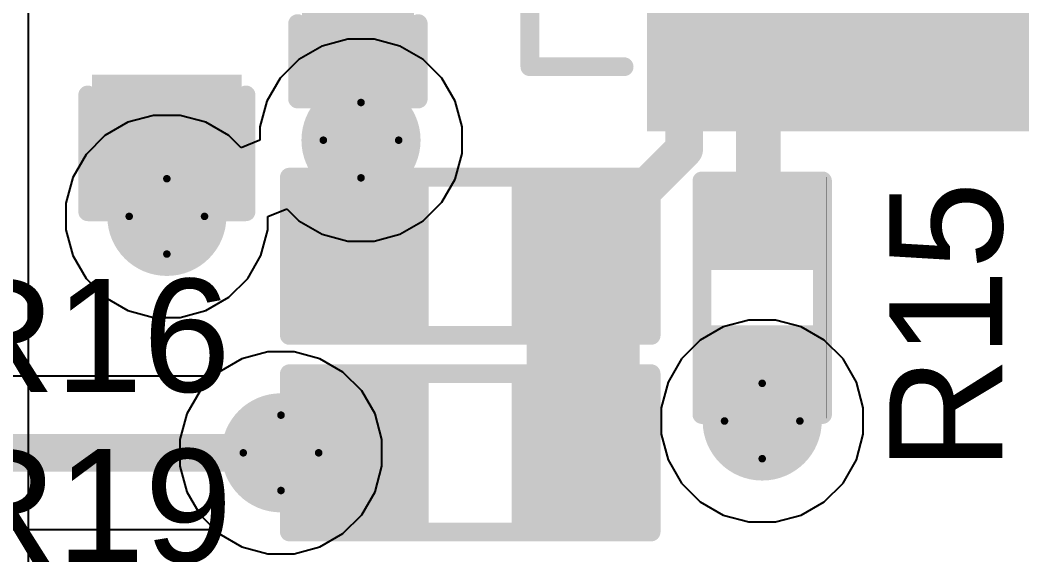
# Model space of a CAD drawing. Header units: inches. Extents: x -17.5 to 14.7, y -6.2 to 5.9.
# Drawn here: x -0.072 to 0.194, y 1.4299 to 1.5719 of the extents above; entities that cross this region are included whole.
import ezdxf

# ---------------------------------------------------------------- set-up
doc = ezdxf.new("R2010")
doc.units = ezdxf.units.IN
doc.header["$MEASUREMENT"] = 0
for name, color, linetype in [('Bottom Layer', 5, 'Continuous'), ('Bottom Solder', 6, 'Continuous'), ('Drill Drawing', 1, 'Continuous'), ('Ground Layer', 76, 'Continuous'), ('Power Layer', 16, 'Continuous'), ('Top Layer', 1, 'Continuous'), ('Top Overlay', 2, 'Continuous'), ('Top Paste', 8, 'Continuous'), ('Top Solder', 216, 'Continuous'), ('Via Holes', 16, 'Continuous')]:
    doc.layers.add(name, color=color, linetype=linetype)
doc.styles.add('Arial', font='', dxfattribs={"height": 0.2})
doc.styles.get('Arial').set_extended_font_data('Arial')

# ---------------------------------------------------------------- blocks, each defined once
blk = doc.blocks.new('28_QFN__5_5___77')
at = {"layer": 'Top Layer'}
for points in [[(-0.06496, 0.11319), (-0.05315, 0.11319), (-0.05315, 0.07579), (-0.06496, 0.07579)], [(-0.04528, 0.11319), (-0.03346, 0.11319), (-0.03346, 0.07579), (-0.04528, 0.07579)], [(-0.02559, 0.11319), (-0.01378, 0.11319), (-0.01378, 0.07579), (-0.02559, 0.07579)], [(-0.00591, 0.11319), (0.00591, 0.11319), (0.00591, 0.07579), (-0.00591, 0.07579)], [(0.01378, 0.11319), (0.02559, 0.11319), (0.02559, 0.07579), (0.01378, 0.07579)], [(0.03346, 0.11319), (0.04528, 0.11319), (0.04528, 0.07579), (0.03346, 0.07579)], [(0.05315, 0.11319), (0.06496, 0.11319), (0.06496, 0.07579), (0.05315, 0.07579)], [(-0.11319, 0.06496), (-0.07579, 0.06496), (-0.07579, 0.05315), (-0.11319, 0.05315)], [(-0.06594, 0.06595), (0.06594, 0.06595), (0.06594, -0.06594), (-0.06594, -0.06594)], [(0.07579, 0.06496), (0.11319, 0.06496), (0.11319, 0.05315), (0.07579, 0.05315)], [(-0.11319, 0.04528), (-0.07579, 0.04528), (-0.07579, 0.03346), (-0.11319, 0.03346)], [(0.07579, 0.04528), (0.11319, 0.04528), (0.11319, 0.03346), (0.07579, 0.03346)], [(-0.11319, 0.02559), (-0.07579, 0.02559), (-0.07579, 0.01378), (-0.11319, 0.01378)], [(0.07579, 0.02559), (0.11319, 0.02559), (0.11319, 0.01378), (0.07579, 0.01378)], [(-0.11319, 0.00591), (-0.07579, 0.00591), (-0.07579, -0.00591), (-0.11319, -0.00591)], [(0.07579, 0.00591), (0.11319, 0.00591), (0.11319, -0.00591), (0.07579, -0.00591)], [(-0.11319, -0.01378), (-0.07579, -0.01378), (-0.07579, -0.02559), (-0.11319, -0.02559)], [(0.07579, -0.01378), (0.11319, -0.01378), (0.11319, -0.02559), (0.07579, -0.02559)], [(-0.11319, -0.03346), (-0.07579, -0.03346), (-0.07579, -0.04528), (-0.11319, -0.04528)], [(0.07579, -0.03346), (0.11319, -0.03346), (0.11319, -0.04528), (0.07579, -0.04528)], [(-0.11319, -0.05315), (-0.07579, -0.05315), (-0.07579, -0.06496), (-0.11319, -0.06496)], [(0.07579, -0.05315), (0.11319, -0.05315), (0.11319, -0.06496), (0.07579, -0.06496)], [(-0.06496, -0.07579), (-0.05315, -0.07579), (-0.05315, -0.11319), (-0.06496, -0.11319)], [(-0.04528, -0.07579), (-0.03346, -0.07579), (-0.03346, -0.11319), (-0.04528, -0.11319)], [(-0.02559, -0.07579), (-0.01378, -0.07579), (-0.01378, -0.11319), (-0.02559, -0.11319)], [(-0.00591, -0.07579), (0.00591, -0.07579), (0.00591, -0.11319), (-0.00591, -0.11319)], [(0.01378, -0.07579), (0.02559, -0.07579), (0.02559, -0.11319), (0.01378, -0.11319)], [(0.03346, -0.07579), (0.04528, -0.07579), (0.04528, -0.11319), (0.03346, -0.11319)], [(0.05315, -0.07579), (0.06496, -0.07579), (0.06496, -0.11319), (0.05315, -0.11319)]]:
    blk.add_hatch(color=1, dxfattribs=at).paths.add_polyline_path(points)
at = {"layer": 'Top Paste'}
for points in [[(-0.06496, 0.11319), (-0.05315, 0.11319), (-0.05315, 0.07579), (-0.06496, 0.07579)], [(-0.04528, 0.11319), (-0.03346, 0.11319), (-0.03346, 0.07579), (-0.04528, 0.07579)], [(-0.02559, 0.11319), (-0.01378, 0.11319), (-0.01378, 0.07579), (-0.02559, 0.07579)], [(-0.00591, 0.11319), (0.00591, 0.11319), (0.00591, 0.07579), (-0.00591, 0.07579)], [(0.01378, 0.11319), (0.02559, 0.11319), (0.02559, 0.07579), (0.01378, 0.07579)], [(0.03346, 0.11319), (0.04528, 0.11319), (0.04528, 0.07579), (0.03346, 0.07579)], [(0.05315, 0.11319), (0.06496, 0.11319), (0.06496, 0.07579), (0.05315, 0.07579)], [(-0.11319, 0.06496), (-0.07579, 0.06496), (-0.07579, 0.05315), (-0.11319, 0.05315)], [(-0.06594, 0.06595), (0.06594, 0.06595), (0.06594, -0.06594), (-0.06594, -0.06594)], [(0.07579, 0.06496), (0.11319, 0.06496), (0.11319, 0.05315), (0.07579, 0.05315)], [(-0.11319, 0.04528), (-0.07579, 0.04528), (-0.07579, 0.03346), (-0.11319, 0.03346)], [(0.07579, 0.04528), (0.11319, 0.04528), (0.11319, 0.03346), (0.07579, 0.03346)], [(-0.11319, 0.02559), (-0.07579, 0.02559), (-0.07579, 0.01378), (-0.11319, 0.01378)], [(0.07579, 0.02559), (0.11319, 0.02559), (0.11319, 0.01378), (0.07579, 0.01378)], [(-0.11319, 0.00591), (-0.07579, 0.00591), (-0.07579, -0.00591), (-0.11319, -0.00591)], [(0.07579, 0.00591), (0.11319, 0.00591), (0.11319, -0.00591), (0.07579, -0.00591)], [(-0.11319, -0.01378), (-0.07579, -0.01378), (-0.07579, -0.02559), (-0.11319, -0.02559)], [(0.07579, -0.01378), (0.11319, -0.01378), (0.11319, -0.02559), (0.07579, -0.02559)], [(-0.11319, -0.03346), (-0.07579, -0.03346), (-0.07579, -0.04528), (-0.11319, -0.04528)], [(0.07579, -0.03346), (0.11319, -0.03346), (0.11319, -0.04528), (0.07579, -0.04528)], [(-0.11319, -0.05315), (-0.07579, -0.05315), (-0.07579, -0.06496), (-0.11319, -0.06496)], [(0.07579, -0.05315), (0.11319, -0.05315), (0.11319, -0.06496), (0.07579, -0.06496)], [(-0.06496, -0.07579), (-0.05315, -0.07579), (-0.05315, -0.11319), (-0.06496, -0.11319)], [(-0.04528, -0.07579), (-0.03346, -0.07579), (-0.03346, -0.11319), (-0.04528, -0.11319)], [(-0.02559, -0.07579), (-0.01378, -0.07579), (-0.01378, -0.11319), (-0.02559, -0.11319)], [(-0.00591, -0.07579), (0.00591, -0.07579), (0.00591, -0.11319), (-0.00591, -0.11319)], [(0.01378, -0.07579), (0.02559, -0.07579), (0.02559, -0.11319), (0.01378, -0.11319)], [(0.03346, -0.07579), (0.04528, -0.07579), (0.04528, -0.11319), (0.03346, -0.11319)], [(0.05315, -0.07579), (0.06496, -0.07579), (0.06496, -0.11319), (0.05315, -0.11319)]]:
    blk.add_hatch(color=8, dxfattribs=at).paths.add_polyline_path(points)
at = {"layer": 'Top Solder'}
for points in [[(-0.06896, 0.11719), (-0.04915, 0.11719), (-0.04915, 0.07179), (-0.06896, 0.07179)], [(-0.04928, 0.11719), (-0.02946, 0.11719), (-0.02946, 0.07179), (-0.04928, 0.07179)], [(-0.02959, 0.11719), (-0.00978, 0.11719), (-0.00978, 0.07179), (-0.02959, 0.07179)], [(-0.00991, 0.11719), (0.00991, 0.11719), (0.00991, 0.07179), (-0.00991, 0.07179)], [(0.00978, 0.11719), (0.02959, 0.11719), (0.02959, 0.07179), (0.00978, 0.07179)], [(0.02946, 0.11719), (0.04928, 0.11719), (0.04928, 0.07179), (0.02946, 0.07179)], [(0.04915, 0.11719), (0.06896, 0.11719), (0.06896, 0.07179), (0.04915, 0.07179)], [(-0.06994, 0.06994), (0.06994, 0.06994), (0.06994, -0.06994), (-0.06994, -0.06994)], [(-0.11719, 0.06896), (-0.07179, 0.06896), (-0.07179, 0.04915), (-0.11719, 0.04915)], [(0.07179, 0.06896), (0.11719, 0.06896), (0.11719, 0.04915), (0.07179, 0.04915)], [(-0.11719, 0.04928), (-0.07179, 0.04928), (-0.07179, 0.02946), (-0.11719, 0.02946)], [(0.07179, 0.04928), (0.11719, 0.04928), (0.11719, 0.02946), (0.07179, 0.02946)], [(-0.11719, 0.02959), (-0.07179, 0.02959), (-0.07179, 0.00978), (-0.11719, 0.00978)], [(0.07179, 0.02959), (0.11719, 0.02959), (0.11719, 0.00978), (0.07179, 0.00978)], [(-0.11719, 0.00991), (-0.07179, 0.00991), (-0.07179, -0.00991), (-0.11719, -0.00991)], [(0.07179, 0.00991), (0.11719, 0.00991), (0.11719, -0.00991), (0.07179, -0.00991)], [(-0.11719, -0.00978), (-0.07179, -0.00978), (-0.07179, -0.02959), (-0.11719, -0.02959)], [(0.07179, -0.00978), (0.11719, -0.00978), (0.11719, -0.02959), (0.07179, -0.02959)], [(-0.11719, -0.02946), (-0.07179, -0.02946), (-0.07179, -0.04928), (-0.11719, -0.04928)], [(0.07179, -0.02946), (0.11719, -0.02946), (0.11719, -0.04928), (0.07179, -0.04928)], [(-0.11719, -0.04915), (-0.07179, -0.04915), (-0.07179, -0.06896), (-0.11719, -0.06896)], [(0.07179, -0.04915), (0.11719, -0.04915), (0.11719, -0.06896), (0.07179, -0.06896)], [(-0.06896, -0.07179), (-0.04915, -0.07179), (-0.04915, -0.11719), (-0.06896, -0.11719)], [(-0.04928, -0.07179), (-0.02946, -0.07179), (-0.02946, -0.11719), (-0.04928, -0.11719)], [(-0.02959, -0.07179), (-0.00978, -0.07179), (-0.00978, -0.11719), (-0.02959, -0.11719)], [(-0.00991, -0.07179), (0.00991, -0.07179), (0.00991, -0.11719), (-0.00991, -0.11719)], [(0.00978, -0.07179), (0.02959, -0.07179), (0.02959, -0.11719), (0.00978, -0.11719)], [(0.02946, -0.07179), (0.04928, -0.07179), (0.04928, -0.11719), (0.02946, -0.11719)], [(0.04915, -0.07179), (0.06896, -0.07179), (0.06896, -0.11719), (0.04915, -0.11719)]]:
    blk.add_hatch(color=216, dxfattribs=at).paths.add_polyline_path(points)
at = {"layer": 'Top Overlay'}
for points in [[(-0.1, 0.075, 0.005, 0.005, 0), (-0.1, 0.1, 0.005, 0.005, 0)], [(-0.1, 0.1, 0.005, 0.005, 0), (-0.075, 0.1, 0.005, 0.005, 0)], [(0.075, 0.1, 0.005, 0.005, 0), (0.1, 0.1, 0.005, 0.005, 0)], [(0.1, 0.075, 0.005, 0.005, 0), (0.1, 0.1, 0.005, 0.005, 0)], [(-0.124, 0.055, 0.005, 0.005, 0), (-0.124, 0.065, 0.005, 0.005, 0)], [(-0.124, 0.065, 0.005, 0.005, 0), (-0.119, 0.06, 0.005, 0.005, 0)], [(-0.124, 0.055, 0.005, 0.005, 0), (-0.119, 0.06, 0.005, 0.005, 0)], [(-0.1, -0.1, 0.005, 0.005, 0), (-0.1, -0.075, 0.005, 0.005, 0)], [(0.1, -0.1, 0.005, 0.005, 0), (0.1, -0.075, 0.005, 0.005, 0)], [(-0.1, -0.1, 0.005, 0.005, 0), (-0.075, -0.1, 0.005, 0.005, 0)], [(0.075, -0.1, 0.005, 0.005, 0), (0.1, -0.1, 0.005, 0.005, 0)]]:
    blk.add_lwpolyline(points, format="xyseb", dxfattribs=at)
for points in [[(-0.10125, 0.1, 0.0025, 0.0025, 1), (-0.09875, 0.1, 0.0025, 0.0025, 1)], [(-0.10125, 0.1, 0.0025, 0.0025, 1), (-0.09875, 0.1, 0.0025, 0.0025, 1)], [(-0.07625, 0.1, 0.0025, 0.0025, 1), (-0.07375, 0.1, 0.0025, 0.0025, 1)], [(0.07375, 0.1, 0.0025, 0.0025, 1), (0.07625, 0.1, 0.0025, 0.0025, 1)], [(0.09875, 0.1, 0.0025, 0.0025, 1), (0.10125, 0.1, 0.0025, 0.0025, 1)], [(0.09875, 0.1, 0.0025, 0.0025, 1), (0.10125, 0.1, 0.0025, 0.0025, 1)], [(-0.10125, 0.075, 0.0025, 0.0025, 1), (-0.09875, 0.075, 0.0025, 0.0025, 1)], [(0.09875, 0.075, 0.0025, 0.0025, 1), (0.10125, 0.075, 0.0025, 0.0025, 1)], [(-0.12525, 0.065, 0.0025, 0.0025, 1), (-0.12275, 0.065, 0.0025, 0.0025, 1)], [(-0.12525, 0.065, 0.0025, 0.0025, 1), (-0.12275, 0.065, 0.0025, 0.0025, 1)], [(-0.12025, 0.06, 0.0025, 0.0025, 1), (-0.11775, 0.06, 0.0025, 0.0025, 1)], [(-0.12025, 0.06, 0.0025, 0.0025, 1), (-0.11775, 0.06, 0.0025, 0.0025, 1)], [(-0.12525, 0.055, 0.0025, 0.0025, 1), (-0.12275, 0.055, 0.0025, 0.0025, 1)], [(-0.12525, 0.055, 0.0025, 0.0025, 1), (-0.12275, 0.055, 0.0025, 0.0025, 1)], [(-0.10125, -0.075, 0.0025, 0.0025, 1), (-0.09875, -0.075, 0.0025, 0.0025, 1)], [(0.09875, -0.075, 0.0025, 0.0025, 1), (0.10125, -0.075, 0.0025, 0.0025, 1)], [(-0.10125, -0.1, 0.0025, 0.0025, 1), (-0.09875, -0.1, 0.0025, 0.0025, 1)], [(-0.10125, -0.1, 0.0025, 0.0025, 1), (-0.09875, -0.1, 0.0025, 0.0025, 1)], [(-0.07625, -0.1, 0.0025, 0.0025, 1), (-0.07375, -0.1, 0.0025, 0.0025, 1)], [(0.07375, -0.1, 0.0025, 0.0025, 1), (0.07625, -0.1, 0.0025, 0.0025, 1)], [(0.09875, -0.1, 0.0025, 0.0025, 1), (0.10125, -0.1, 0.0025, 0.0025, 1)], [(0.09875, -0.1, 0.0025, 0.0025, 1), (0.10125, -0.1, 0.0025, 0.0025, 1)]]:
    blk.add_lwpolyline(points, format="xyseb", close=True, dxfattribs=at)
blk = doc.blocks.new('R___0603_108')
at = {"layer": 'Top Layer'}
for points in [[(-0.015, 0.0175), (-0.015, -0.0175), (-0.045, -0.0175), (-0.045, 0.0175)], [(0.045, 0.0175), (0.045, -0.0175), (0.015, -0.0175), (0.015, 0.0175)]]:
    blk.add_hatch(color=1, dxfattribs=at).paths.add_polyline_path(points)
at = {"layer": 'Top Paste'}
for points in [[(-0.015, 0.0175), (-0.015, -0.0175), (-0.045, -0.0175), (-0.045, 0.0175)], [(0.045, 0.0175), (0.045, -0.0175), (0.015, -0.0175), (0.015, 0.0175)]]:
    blk.add_hatch(color=8, dxfattribs=at).paths.add_polyline_path(points)
at = {"layer": 'Top Solder'}
for points in [[(-0.011, 0.0215), (-0.011, -0.0215), (-0.049, -0.0215), (-0.049, 0.0215)], [(0.049, 0.0215), (0.049, -0.0215), (0.011, -0.0215), (0.011, 0.0215)]]:
    blk.add_hatch(color=216, dxfattribs=at).paths.add_polyline_path(points)
at = {"layer": 'Top Overlay'}
for points in [[(-0.048, 0.021, 0.005, 0.005, 0), (0.048, 0.021, 0.005, 0.005, 0)], [(-0.048, -0.021, 0.005, 0.005, 0), (-0.048, 0.021, 0.005, 0.005, 0)], [(0.048, -0.021, 0.005, 0.005, 0), (0.048, 0.021, 0.005, 0.005, 0)], [(-0.048, -0.021, 0.005, 0.005, 0), (0.048, -0.021, 0.005, 0.005, 0)]]:
    blk.add_lwpolyline(points, format="xyseb", dxfattribs=at)
for points in [[(-0.04925, 0.021, 0.0025, 0.0025, 1), (-0.04675, 0.021, 0.0025, 0.0025, 1)], [(-0.04925, 0.021, 0.0025, 0.0025, 1), (-0.04675, 0.021, 0.0025, 0.0025, 1)], [(0.04675, 0.021, 0.0025, 0.0025, 1), (0.04925, 0.021, 0.0025, 0.0025, 1)], [(0.04675, 0.021, 0.0025, 0.0025, 1), (0.04925, 0.021, 0.0025, 0.0025, 1)], [(-0.04925, -0.021, 0.0025, 0.0025, 1), (-0.04675, -0.021, 0.0025, 0.0025, 1)], [(-0.04925, -0.021, 0.0025, 0.0025, 1), (-0.04675, -0.021, 0.0025, 0.0025, 1)], [(0.04675, -0.021, 0.0025, 0.0025, 1), (0.04925, -0.021, 0.0025, 0.0025, 1)], [(0.04675, -0.021, 0.0025, 0.0025, 1), (0.04925, -0.021, 0.0025, 0.0025, 1)]]:
    blk.add_lwpolyline(points, format="xyseb", close=True, dxfattribs=at)
blk = doc.blocks.new('R___0603_111')
at = {"layer": 'Top Layer'}
for points in [[(-0.015, 0.0175), (-0.015, -0.0175), (-0.045, -0.0175), (-0.045, 0.0175)], [(0.045, 0.0175), (0.045, -0.0175), (0.015, -0.0175), (0.015, 0.0175)]]:
    blk.add_hatch(color=1, dxfattribs=at).paths.add_polyline_path(points)
at = {"layer": 'Top Paste'}
for points in [[(-0.015, 0.0175), (-0.015, -0.0175), (-0.045, -0.0175), (-0.045, 0.0175)], [(0.045, 0.0175), (0.045, -0.0175), (0.015, -0.0175), (0.015, 0.0175)]]:
    blk.add_hatch(color=8, dxfattribs=at).paths.add_polyline_path(points)
at = {"layer": 'Top Solder'}
for points in [[(-0.011, 0.0215), (-0.011, -0.0215), (-0.049, -0.0215), (-0.049, 0.0215)], [(0.049, 0.0215), (0.049, -0.0215), (0.011, -0.0215), (0.011, 0.0215)]]:
    blk.add_hatch(color=216, dxfattribs=at).paths.add_polyline_path(points)
at = {"layer": 'Top Overlay'}
for points in [[(-0.048, 0.021, 0.005, 0.005, 0), (0.048, 0.021, 0.005, 0.005, 0)], [(-0.048, -0.021, 0.005, 0.005, 0), (-0.048, 0.021, 0.005, 0.005, 0)], [(0.048, -0.021, 0.005, 0.005, 0), (0.048, 0.021, 0.005, 0.005, 0)], [(-0.048, -0.021, 0.005, 0.005, 0), (0.048, -0.021, 0.005, 0.005, 0)]]:
    blk.add_lwpolyline(points, format="xyseb", dxfattribs=at)
for points in [[(-0.04925, 0.021, 0.0025, 0.0025, 1), (-0.04675, 0.021, 0.0025, 0.0025, 1)], [(-0.04925, 0.021, 0.0025, 0.0025, 1), (-0.04675, 0.021, 0.0025, 0.0025, 1)], [(0.04675, 0.021, 0.0025, 0.0025, 1), (0.04925, 0.021, 0.0025, 0.0025, 1)], [(0.04675, 0.021, 0.0025, 0.0025, 1), (0.04925, 0.021, 0.0025, 0.0025, 1)], [(-0.04925, -0.021, 0.0025, 0.0025, 1), (-0.04675, -0.021, 0.0025, 0.0025, 1)], [(-0.04925, -0.021, 0.0025, 0.0025, 1), (-0.04675, -0.021, 0.0025, 0.0025, 1)], [(0.04675, -0.021, 0.0025, 0.0025, 1), (0.04925, -0.021, 0.0025, 0.0025, 1)], [(0.04675, -0.021, 0.0025, 0.0025, 1), (0.04925, -0.021, 0.0025, 0.0025, 1)]]:
    blk.add_lwpolyline(points, format="xyseb", close=True, dxfattribs=at)
blk = doc.blocks.new('R___0402_113')
at = {"layer": 'Top Layer'}
for points in [[(-0.0275, -0.0125), (-0.0275, 0.0125), (-0.0095, 0.0125), (-0.0095, -0.0125)], [(0.0095, -0.0125), (0.0095, 0.0125), (0.0275, 0.0125), (0.0275, -0.0125)]]:
    blk.add_hatch(color=1, dxfattribs=at).paths.add_polyline_path(points)
at = {"layer": 'Top Paste'}
for points in [[(-0.0275, -0.0125), (-0.0275, 0.0125), (-0.0095, 0.0125), (-0.0095, -0.0125)], [(0.0095, -0.0125), (0.0095, 0.0125), (0.0275, 0.0125), (0.0275, -0.0125)]]:
    blk.add_hatch(color=8, dxfattribs=at).paths.add_polyline_path(points)
at = {"layer": 'Top Solder'}
for points in [[(-0.02967, -0.01467), (-0.02967, 0.01467), (-0.00733, 0.01467), (-0.00733, -0.01467)], [(0.00733, -0.01467), (0.00733, 0.01467), (0.02967, 0.01467), (0.02967, -0.01467)]]:
    blk.add_hatch(color=216, dxfattribs=at).paths.add_polyline_path(points)
at = {"layer": 'Top Overlay'}
for points in [[(-0.031, 0.016, 0.005, 0.005, 0), (-0.031, -0.016, 0.005, 0.005, 0)], [(-0.031, 0.016, 0.005, 0.005, 0), (0.031, 0.016, 0.005, 0.005, 0)], [(0.031, 0.016, 0.005, 0.005, 0), (0.031, -0.016, 0.005, 0.005, 0)], [(-0.031, -0.016, 0.005, 0.005, 0), (0.031, -0.016, 0.005, 0.005, 0)], [(-0.032, -0.017, 0.000127, 0.000127, 0), (0.032, -0.017, 0.000127, 0.000127, 0)]]:
    blk.add_lwpolyline(points, format="xyseb", dxfattribs=at)
for points in [[(-0.03225, 0.016, 0.0025, 0.0025, 1), (-0.02975, 0.016, 0.0025, 0.0025, 1)], [(-0.03225, 0.016, 0.0025, 0.0025, 1), (-0.02975, 0.016, 0.0025, 0.0025, 1)], [(0.02975, 0.016, 0.0025, 0.0025, 1), (0.03225, 0.016, 0.0025, 0.0025, 1)], [(0.02975, 0.016, 0.0025, 0.0025, 1), (0.03225, 0.016, 0.0025, 0.0025, 1)], [(-0.03225, -0.016, 0.0025, 0.0025, 1), (-0.02975, -0.016, 0.0025, 0.0025, 1)], [(-0.03225, -0.016, 0.0025, 0.0025, 1), (-0.02975, -0.016, 0.0025, 0.0025, 1)], [(0.02975, -0.016, 0.0025, 0.0025, 1), (0.03225, -0.016, 0.0025, 0.0025, 1)], [(0.02975, -0.016, 0.0025, 0.0025, 1), (0.03225, -0.016, 0.0025, 0.0025, 1)], [(-0.03203, -0.017, 0.0000635, 0.0000635, 1), (-0.03197, -0.017, 0.0000635, 0.0000635, 1)], [(0.03197, -0.017, 0.0000635, 0.0000635, 1), (0.03203, -0.017, 0.0000635, 0.0000635, 1)]]:
    blk.add_lwpolyline(points, format="xyseb", close=True, dxfattribs=at)
blk = doc.blocks.new('C___0603_186')
at = {"layer": 'Top Layer'}
for points in [[(-0.015, 0.0175), (-0.015, -0.0175), (-0.045, -0.0175), (-0.045, 0.0175)], [(0.045, 0.0175), (0.045, -0.0175), (0.015, -0.0175), (0.015, 0.0175)]]:
    blk.add_hatch(color=1, dxfattribs=at).paths.add_polyline_path(points)
at = {"layer": 'Top Paste'}
for points in [[(-0.015, 0.0175), (-0.015, -0.0175), (-0.045, -0.0175), (-0.045, 0.0175)], [(0.045, 0.0175), (0.045, -0.0175), (0.015, -0.0175), (0.015, 0.0175)]]:
    blk.add_hatch(color=8, dxfattribs=at).paths.add_polyline_path(points)
at = {"layer": 'Top Solder'}
for points in [[(-0.01264, 0.01986), (-0.01264, -0.01986), (-0.04736, -0.01986), (-0.04736, 0.01986)], [(0.04736, 0.01986), (0.04736, -0.01986), (0.01264, -0.01986), (0.01264, 0.01986)]]:
    blk.add_hatch(color=216, dxfattribs=at).paths.add_polyline_path(points)
at = {"layer": 'Top Overlay'}
for points in [[(-0.049, 0.021, 0.005, 0.005, 0), (-0.018, 0.021, 0.005, 0.005, 0)], [(-0.049, 0.021, 0.005, 0.005, 0), (-0.049, -0.021, 0.005, 0.005, 0)], [(0.018, 0.021, 0.005, 0.005, 0), (0.049, 0.021, 0.005, 0.005, 0)], [(0.049, 0.021, 0.005, 0.005, 0), (0.049, -0.021, 0.005, 0.005, 0)], [(-0.049, -0.021, 0.005, 0.005, 0), (-0.018, -0.021, 0.005, 0.005, 0)], [(0.018, -0.021, 0.005, 0.005, 0), (0.049, -0.021, 0.005, 0.005, 0)]]:
    blk.add_lwpolyline(points, format="xyseb", dxfattribs=at)
for points in [[(-0.05025, 0.021, 0.0025, 0.0025, 1), (-0.04775, 0.021, 0.0025, 0.0025, 1)], [(-0.05025, 0.021, 0.0025, 0.0025, 1), (-0.04775, 0.021, 0.0025, 0.0025, 1)], [(-0.01925, 0.021, 0.0025, 0.0025, 1), (-0.01675, 0.021, 0.0025, 0.0025, 1)], [(0.01675, 0.021, 0.0025, 0.0025, 1), (0.01925, 0.021, 0.0025, 0.0025, 1)], [(0.04775, 0.021, 0.0025, 0.0025, 1), (0.05025, 0.021, 0.0025, 0.0025, 1)], [(0.04775, 0.021, 0.0025, 0.0025, 1), (0.05025, 0.021, 0.0025, 0.0025, 1)], [(-0.05025, -0.021, 0.0025, 0.0025, 1), (-0.04775, -0.021, 0.0025, 0.0025, 1)], [(-0.05025, -0.021, 0.0025, 0.0025, 1), (-0.04775, -0.021, 0.0025, 0.0025, 1)], [(-0.01925, -0.021, 0.0025, 0.0025, 1), (-0.01675, -0.021, 0.0025, 0.0025, 1)], [(0.01675, -0.021, 0.0025, 0.0025, 1), (0.01925, -0.021, 0.0025, 0.0025, 1)], [(0.04775, -0.021, 0.0025, 0.0025, 1), (0.05025, -0.021, 0.0025, 0.0025, 1)], [(0.04775, -0.021, 0.0025, 0.0025, 1), (0.05025, -0.021, 0.0025, 0.0025, 1)]]:
    blk.add_lwpolyline(points, format="xyseb", close=True, dxfattribs=at)
blk = doc.blocks.new('C___0402_187')
at = {"layer": 'Top Layer'}
for points in [[(-0.0275, -0.0125), (-0.0275, 0.0125), (-0.0095, 0.0125), (-0.0095, -0.0125)], [(0.0095, -0.0125), (0.0095, 0.0125), (0.0275, 0.0125), (0.0275, -0.0125)]]:
    blk.add_hatch(color=1, dxfattribs=at).paths.add_polyline_path(points)
at = {"layer": 'Top Paste'}
for points in [[(-0.0275, -0.0125), (-0.0275, 0.0125), (-0.0095, 0.0125), (-0.0095, -0.0125)], [(0.0095, -0.0125), (0.0095, 0.0125), (0.0275, 0.0125), (0.0275, -0.0125)]]:
    blk.add_hatch(color=8, dxfattribs=at).paths.add_polyline_path(points)
at = {"layer": 'Top Solder'}
for points in [[(-0.02986, -0.01486), (-0.02986, 0.01486), (-0.00714, 0.01486), (-0.00714, -0.01486)], [(0.00714, -0.01486), (0.00714, 0.01486), (0.02986, 0.01486), (0.02986, -0.01486)]]:
    blk.add_hatch(color=216, dxfattribs=at).paths.add_polyline_path(points)
at = {"layer": 'Top Overlay'}
for points in [[(-0.011, 0.016, 0.005, 0.005, 0), (-0.031, 0.016, 0.005, 0.005, 0)], [(-0.031, -0.016, 0.005, 0.005, 0), (-0.031, 0.016, 0.005, 0.005, 0)], [(0.031, 0.016, 0.005, 0.005, 0), (0.011, 0.016, 0.005, 0.005, 0)], [(0.031, -0.016, 0.005, 0.005, 0), (0.031, 0.016, 0.005, 0.005, 0)], [(-0.011, -0.016, 0.005, 0.005, 0), (-0.031, -0.016, 0.005, 0.005, 0)], [(0.031, -0.016, 0.005, 0.005, 0), (0.011, -0.016, 0.005, 0.005, 0)]]:
    blk.add_lwpolyline(points, format="xyseb", dxfattribs=at)
for points in [[(-0.03225, 0.016, 0.0025, 0.0025, 1), (-0.02975, 0.016, 0.0025, 0.0025, 1)], [(-0.03225, 0.016, 0.0025, 0.0025, 1), (-0.02975, 0.016, 0.0025, 0.0025, 1)], [(-0.01225, 0.016, 0.0025, 0.0025, 1), (-0.00975, 0.016, 0.0025, 0.0025, 1)], [(0.00975, 0.016, 0.0025, 0.0025, 1), (0.01225, 0.016, 0.0025, 0.0025, 1)], [(0.02975, 0.016, 0.0025, 0.0025, 1), (0.03225, 0.016, 0.0025, 0.0025, 1)], [(0.02975, 0.016, 0.0025, 0.0025, 1), (0.03225, 0.016, 0.0025, 0.0025, 1)], [(-0.03225, -0.016, 0.0025, 0.0025, 1), (-0.02975, -0.016, 0.0025, 0.0025, 1)], [(-0.03225, -0.016, 0.0025, 0.0025, 1), (-0.02975, -0.016, 0.0025, 0.0025, 1)], [(-0.01225, -0.016, 0.0025, 0.0025, 1), (-0.00975, -0.016, 0.0025, 0.0025, 1)], [(0.00975, -0.016, 0.0025, 0.0025, 1), (0.01225, -0.016, 0.0025, 0.0025, 1)], [(0.02975, -0.016, 0.0025, 0.0025, 1), (0.03225, -0.016, 0.0025, 0.0025, 1)], [(0.02975, -0.016, 0.0025, 0.0025, 1), (0.03225, -0.016, 0.0025, 0.0025, 1)]]:
    blk.add_lwpolyline(points, format="xyseb", close=True, dxfattribs=at)

msp = doc.modelspace()

# ---------------------------------------------------------------- hatches: boundary and pattern name
at = {"layer": 'Bottom Layer'}
h = msp.add_hatch(color=5, dxfattribs=at)
edge = h.paths.add_edge_path()
edge.add_arc((0.01853, 1.54), 0.01181, 0, 360)
h = msp.add_hatch(color=5, dxfattribs=at)
edge = h.paths.add_edge_path()
edge.add_arc((-0.033, 1.51977), 0.01181, 0, 360)
h = msp.add_hatch(color=5, dxfattribs=at)
edge = h.paths.add_edge_path()
edge.add_arc((0.12502, 1.46545), 0.01181, 0, 360)
h = msp.add_hatch(color=5, dxfattribs=at)
edge = h.paths.add_edge_path()
edge.add_arc((-0.00271, 1.457), 0.01181, 0, 360)
at = {"layer": 'Bottom Solder'}
h = msp.add_hatch(color=6, dxfattribs=at)
edge = h.paths.add_edge_path()
edge.add_arc((0.01853, 1.54), 0.01581, 0, 360)
h = msp.add_hatch(color=6, dxfattribs=at)
edge = h.paths.add_edge_path()
edge.add_arc((-0.033, 1.51977), 0.01581, 0, 360)
h = msp.add_hatch(color=6, dxfattribs=at)
edge = h.paths.add_edge_path()
edge.add_arc((0.12502, 1.46545), 0.01581, 0, 360)
h = msp.add_hatch(color=6, dxfattribs=at)
edge = h.paths.add_edge_path()
edge.add_arc((-0.00271, 1.457), 0.01581, 0, 360)
at = {"layer": 'Ground Layer'}
h = msp.add_hatch(color=76, dxfattribs=at)
edge = h.paths.add_edge_path()
edge.add_arc((0.01853, 1.54), 0.01181, 0, 360)
h = msp.add_hatch(color=76, dxfattribs=at)
edge = h.paths.add_edge_path()
edge.add_arc((-0.033, 1.51977), 0.01181, 0, 360)
h = msp.add_hatch(color=76, dxfattribs=at)
edge = h.paths.add_edge_path()
edge.add_arc((0.12502, 1.46545), 0.01181, 0, 360)
h = msp.add_hatch(color=76, dxfattribs=at)
edge = h.paths.add_edge_path()
edge.add_arc((-0.00271, 1.457), 0.01181, 0, 360)
at = {"layer": 'Power Layer'}
h = msp.add_hatch(color=16, dxfattribs=at)
edge = h.paths.add_edge_path()
edge.add_arc((0.01853, 1.54), 0.01181, 0, 360)
h = msp.add_hatch(color=16, dxfattribs=at)
edge = h.paths.add_edge_path()
edge.add_arc((-0.033, 1.51977), 0.01181, 0, 360)
h = msp.add_hatch(color=16, dxfattribs=at)
edge = h.paths.add_edge_path()
edge.add_arc((0.12502, 1.46545), 0.01181, 0, 360)
h = msp.add_hatch(color=16, dxfattribs=at)
edge = h.paths.add_edge_path()
edge.add_arc((-0.00271, 1.457), 0.01181, 0, 360)
at = {"layer": 'Top Layer'}
for points in [[(0.11809, 1.52168), (0.1299, 1.52168), (0.1299, 1.56501), (0.11809, 1.56501)], [(0.00521, 1.50918), (0.03021, 1.50918), (0.03021, 1.56344), (0.00521, 1.56344)], [(-0.0212, 1.54), (-0.0448, 1.54), (-0.0448, 1.51977), (-0.0212, 1.51977)], [(0.06253, 1.4395), (0.09253, 1.4395), (0.09253, 1.52668), (0.06253, 1.52668)], [(0.13682, 1.48568), (0.11322, 1.48568), (0.11322, 1.46545), (0.13682, 1.46545)], [(0.01753, 1.4452), (0.01753, 1.4688), (-0.00271, 1.4688), (-0.00271, 1.4452)]]:
    msp.add_hatch(color=1, dxfattribs=at).paths.add_polyline_path(points)
h = msp.add_hatch(color=1, dxfattribs=at)
edge = h.paths.add_edge_path()
edge.add_arc((0.01853, 1.54), 0.01181, 0, 360)
h = msp.add_hatch(color=1, dxfattribs=at)
edge = h.paths.add_edge_path()
edge.add_arc((-0.033, 1.51977), 0.01181, 0, 360)
h = msp.add_hatch(color=1, dxfattribs=at)
edge = h.paths.add_edge_path()
edge.add_arc((0.12502, 1.46545), 0.01181, 0, 360)
h = msp.add_hatch(color=1, dxfattribs=at)
edge = h.paths.add_edge_path()
edge.add_arc((-0.00271, 1.457), 0.01181, 0, 360)
at = {"layer": 'Top Solder'}
h = msp.add_hatch(color=216, dxfattribs=at)
edge = h.paths.add_edge_path()
edge.add_arc((0.01853, 1.54), 0.01581, 0, 360)
h = msp.add_hatch(color=216, dxfattribs=at)
edge = h.paths.add_edge_path()
edge.add_arc((-0.033, 1.51977), 0.01581, 0, 360)
h = msp.add_hatch(color=216, dxfattribs=at)
edge = h.paths.add_edge_path()
edge.add_arc((0.12502, 1.46545), 0.01581, 0, 360)
h = msp.add_hatch(color=216, dxfattribs=at)
edge = h.paths.add_edge_path()
edge.add_arc((-0.00271, 1.457), 0.01581, 0, 360)
at = {"layer": 'Via Holes'}
h = msp.add_hatch(color=7, dxfattribs=at)
edge = h.paths.add_edge_path()
edge.add_arc((0.01853, 1.54), 0.00591, 0, 360)
h = msp.add_hatch(color=7, dxfattribs=at)
edge = h.paths.add_edge_path()
edge.add_arc((-0.033, 1.51977), 0.00591, 0, 360)
h = msp.add_hatch(color=7, dxfattribs=at)
edge = h.paths.add_edge_path()
edge.add_arc((0.12502, 1.46545), 0.00591, 0, 360)
h = msp.add_hatch(color=7, dxfattribs=at)
edge = h.paths.add_edge_path()
edge.add_arc((-0.00271, 1.457), 0.00591, 0, 360)

# ---------------------------------------------------------------- linework, layer by layer
at = {"layer": 'Bottom Layer'}
for p, q in [((0.12149, 1.49226), (0.11467, 1.49043)), ((0.12855, 1.49226), (0.12149, 1.49226)), ((0.13537, 1.49043), (0.12855, 1.49226)), ((0.11467, 1.49043), (0.10856, 1.4869)), ((0.14148, 1.4869), (0.13537, 1.49043)), ((0.10856, 1.4869), (0.10357, 1.48191)), ((0.14648, 1.48191), (0.14148, 1.4869)), ((-0.01306, 1.48198), (-0.01917, 1.47845)), ((-0.00624, 1.48381), (-0.01306, 1.48198)), ((0.00082, 1.48381), (-0.00624, 1.48381)), ((0.00764, 1.48198), (0.00082, 1.48381)), ((0.01375, 1.47845), (0.00764, 1.48198)), ((0.10357, 1.48191), (0.10004, 1.4758)), ((0.15001, 1.4758), (0.14648, 1.48191)), ((-0.02023, 1.47739), (-0.08855, 1.47739)), ((-0.01917, 1.47845), (-0.02023, 1.47739)), ((0.01875, 1.47346), (0.01375, 1.47845)), ((0.02228, 1.46735), (0.01875, 1.47346)), ((0.10004, 1.4758), (0.09821, 1.46898)), ((0.15183, 1.46898), (0.15001, 1.4758)), ((0.09821, 1.46898), (0.09821, 1.46192)), ((0.15183, 1.46192), (0.15183, 1.46898)), ((0.0241, 1.46053), (0.02228, 1.46735)), ((0.0241, 1.45347), (0.0241, 1.46053)), ((0.09821, 1.46192), (0.10004, 1.4551)), ((0.15001, 1.4551), (0.15183, 1.46192)), ((0.10004, 1.4551), (0.10357, 1.44898)), ((0.14648, 1.44898), (0.15001, 1.4551)), ((0.02228, 1.44665), (0.0241, 1.45347)), ((0.10357, 1.44898), (0.10856, 1.44399)), ((0.14148, 1.44399), (0.14648, 1.44898)), ((0.01875, 1.44054), (0.02228, 1.44665)), ((0.10856, 1.44399), (0.11467, 1.44046)), ((0.13537, 1.44046), (0.14148, 1.44399)), ((0.01375, 1.43555), (0.01875, 1.44054)), ((0.11467, 1.44046), (0.12149, 1.43864)), ((0.12855, 1.43864), (0.13537, 1.44046)), ((-0.097, 1.43661), (-0.02023, 1.43661)), ((-0.02023, 1.43661), (-0.01917, 1.43555)), ((0.12149, 1.43864), (0.12855, 1.43864)), ((-0.01917, 1.43555), (-0.01306, 1.43202)), ((0.00764, 1.43202), (0.01375, 1.43555)), ((-0.01306, 1.43202), (-0.00624, 1.43019)), ((0.00082, 1.43019), (0.00764, 1.43202)), ((-0.00624, 1.43019), (0.00082, 1.43019))]:
    msp.add_line(p, q, dxfattribs=at)
msp.add_lwpolyline([(-0.097, 1.457, 0.01, 0.01, 0), (-0.00271, 1.457, 0.01, 0.01, 0)], format="xyseb", dxfattribs=at)
msp.add_lwpolyline([(-0.00521, 1.457, 0.005, 0.005, 1), (-0.00021, 1.457, 0.005, 0.005, 1)], format="xyseb", close=True, dxfattribs=at)
at = {"layer": 'Drill Drawing'}
for points in [[(0.00853, 1.54, 0.002, 0.002, 0), (0.01853, 1.55, 0.002, 0.002, 0)], [(0.01853, 1.55, 0.002, 0.002, 0), (0.02853, 1.54, 0.002, 0.002, 0)], [(0.00853, 1.54, 0.002, 0.002, 0), (0.01853, 1.53, 0.002, 0.002, 0)], [(0.01853, 1.53, 0.002, 0.002, 0), (0.02853, 1.54, 0.002, 0.002, 0)], [(-0.043, 1.51977, 0.002, 0.002, 0), (-0.033, 1.52977, 0.002, 0.002, 0)], [(-0.033, 1.52977, 0.002, 0.002, 0), (-0.023, 1.51977, 0.002, 0.002, 0)], [(-0.043, 1.51977, 0.002, 0.002, 0), (-0.033, 1.50977, 0.002, 0.002, 0)], [(-0.033, 1.50977, 0.002, 0.002, 0), (-0.023, 1.51977, 0.002, 0.002, 0)], [(0.11502, 1.46545, 0.002, 0.002, 0), (0.12502, 1.47545, 0.002, 0.002, 0)], [(0.12502, 1.47545, 0.002, 0.002, 0), (0.13502, 1.46545, 0.002, 0.002, 0)], [(-0.01271, 1.457, 0.002, 0.002, 0), (-0.00271, 1.467, 0.002, 0.002, 0)], [(-0.00271, 1.467, 0.002, 0.002, 0), (0.00729, 1.457, 0.002, 0.002, 0)], [(0.11502, 1.46545, 0.002, 0.002, 0), (0.12502, 1.45545, 0.002, 0.002, 0)], [(0.12502, 1.45545, 0.002, 0.002, 0), (0.13502, 1.46545, 0.002, 0.002, 0)], [(-0.01271, 1.457, 0.002, 0.002, 0), (-0.00271, 1.447, 0.002, 0.002, 0)], [(-0.00271, 1.447, 0.002, 0.002, 0), (0.00729, 1.457, 0.002, 0.002, 0)]]:
    msp.add_lwpolyline(points, format="xyseb", dxfattribs=at)
for points in [[(0.01803, 1.55, 0.001, 0.001, 1), (0.01903, 1.55, 0.001, 0.001, 1)], [(0.01803, 1.55, 0.001, 0.001, 1), (0.01903, 1.55, 0.001, 0.001, 1)], [(0.00803, 1.54, 0.001, 0.001, 1), (0.00903, 1.54, 0.001, 0.001, 1)], [(0.00803, 1.54, 0.001, 0.001, 1), (0.00903, 1.54, 0.001, 0.001, 1)], [(0.02803, 1.54, 0.001, 0.001, 1), (0.02903, 1.54, 0.001, 0.001, 1)], [(0.02803, 1.54, 0.001, 0.001, 1), (0.02903, 1.54, 0.001, 0.001, 1)], [(-0.0335, 1.52977, 0.001, 0.001, 1), (-0.0325, 1.52977, 0.001, 0.001, 1)], [(-0.0335, 1.52977, 0.001, 0.001, 1), (-0.0325, 1.52977, 0.001, 0.001, 1)], [(0.01803, 1.53, 0.001, 0.001, 1), (0.01903, 1.53, 0.001, 0.001, 1)], [(0.01803, 1.53, 0.001, 0.001, 1), (0.01903, 1.53, 0.001, 0.001, 1)], [(-0.0435, 1.51977, 0.001, 0.001, 1), (-0.0425, 1.51977, 0.001, 0.001, 1)], [(-0.0435, 1.51977, 0.001, 0.001, 1), (-0.0425, 1.51977, 0.001, 0.001, 1)], [(-0.0235, 1.51977, 0.001, 0.001, 1), (-0.0225, 1.51977, 0.001, 0.001, 1)], [(-0.0235, 1.51977, 0.001, 0.001, 1), (-0.0225, 1.51977, 0.001, 0.001, 1)], [(-0.0335, 1.50977, 0.001, 0.001, 1), (-0.0325, 1.50977, 0.001, 0.001, 1)], [(-0.0335, 1.50977, 0.001, 0.001, 1), (-0.0325, 1.50977, 0.001, 0.001, 1)], [(0.12452, 1.47545, 0.001, 0.001, 1), (0.12552, 1.47545, 0.001, 0.001, 1)], [(0.12452, 1.47545, 0.001, 0.001, 1), (0.12552, 1.47545, 0.001, 0.001, 1)], [(-0.00321, 1.467, 0.001, 0.001, 1), (-0.00221, 1.467, 0.001, 0.001, 1)], [(-0.00321, 1.467, 0.001, 0.001, 1), (-0.00221, 1.467, 0.001, 0.001, 1)], [(0.11452, 1.46545, 0.001, 0.001, 1), (0.11552, 1.46545, 0.001, 0.001, 1)], [(0.11452, 1.46545, 0.001, 0.001, 1), (0.11552, 1.46545, 0.001, 0.001, 1)], [(0.13452, 1.46545, 0.001, 0.001, 1), (0.13552, 1.46545, 0.001, 0.001, 1)], [(0.13452, 1.46545, 0.001, 0.001, 1), (0.13552, 1.46545, 0.001, 0.001, 1)], [(-0.01321, 1.457, 0.001, 0.001, 1), (-0.01221, 1.457, 0.001, 0.001, 1)], [(-0.01321, 1.457, 0.001, 0.001, 1), (-0.01221, 1.457, 0.001, 0.001, 1)], [(0.00679, 1.457, 0.001, 0.001, 1), (0.00779, 1.457, 0.001, 0.001, 1)], [(0.00679, 1.457, 0.001, 0.001, 1), (0.00779, 1.457, 0.001, 0.001, 1)], [(0.12452, 1.45545, 0.001, 0.001, 1), (0.12552, 1.45545, 0.001, 0.001, 1)], [(0.12452, 1.45545, 0.001, 0.001, 1), (0.12552, 1.45545, 0.001, 0.001, 1)], [(-0.00321, 1.447, 0.001, 0.001, 1), (-0.00221, 1.447, 0.001, 0.001, 1)], [(-0.00321, 1.447, 0.001, 0.001, 1), (-0.00221, 1.447, 0.001, 0.001, 1)]]:
    msp.add_lwpolyline(points, format="xyseb", close=True, dxfattribs=at)
at = {"layer": 'Ground Layer'}
for p, q in [((0.12149, 1.49226), (0.11467, 1.49043)), ((0.12855, 1.49226), (0.12149, 1.49226)), ((0.13537, 1.49043), (0.12855, 1.49226)), ((0.11467, 1.49043), (0.10856, 1.4869)), ((0.14148, 1.4869), (0.13537, 1.49043)), ((0.10856, 1.4869), (0.10357, 1.48191)), ((0.14648, 1.48191), (0.14148, 1.4869)), ((-0.01306, 1.48198), (-0.01917, 1.47845)), ((-0.00624, 1.48381), (-0.01306, 1.48198)), ((0.00082, 1.48381), (-0.00624, 1.48381)), ((0.00764, 1.48198), (0.00082, 1.48381)), ((0.01375, 1.47845), (0.00764, 1.48198)), ((0.10357, 1.48191), (0.10004, 1.4758)), ((0.15001, 1.4758), (0.14648, 1.48191)), ((-0.01917, 1.47845), (-0.02416, 1.47346)), ((0.01875, 1.47346), (0.01375, 1.47845)), ((-0.02416, 1.47346), (-0.02769, 1.46735)), ((0.02228, 1.46735), (0.01875, 1.47346)), ((0.10004, 1.4758), (0.09821, 1.46898)), ((0.15183, 1.46898), (0.15001, 1.4758)), ((0.09821, 1.46898), (0.09821, 1.46192)), ((0.15183, 1.46192), (0.15183, 1.46898)), ((-0.02769, 1.46735), (-0.02952, 1.46053)), ((0.0241, 1.46053), (0.02228, 1.46735)), ((-0.02952, 1.46053), (-0.02952, 1.45347)), ((0.0241, 1.45347), (0.0241, 1.46053)), ((0.09821, 1.46192), (0.10004, 1.4551)), ((0.15001, 1.4551), (0.15183, 1.46192)), ((0.10004, 1.4551), (0.10357, 1.44898)), ((0.14648, 1.44898), (0.15001, 1.4551)), ((-0.02952, 1.45347), (-0.02769, 1.44665)), ((0.02228, 1.44665), (0.0241, 1.45347)), ((0.10357, 1.44898), (0.10856, 1.44399)), ((0.14148, 1.44399), (0.14648, 1.44898)), ((-0.02769, 1.44665), (-0.02416, 1.44054)), ((0.01875, 1.44054), (0.02228, 1.44665)), ((0.10856, 1.44399), (0.11467, 1.44046)), ((0.13537, 1.44046), (0.14148, 1.44399)), ((-0.02416, 1.44054), (-0.01917, 1.43555)), ((0.01375, 1.43555), (0.01875, 1.44054)), ((0.11467, 1.44046), (0.12149, 1.43864)), ((0.12855, 1.43864), (0.13537, 1.44046)), ((0.12149, 1.43864), (0.12855, 1.43864)), ((-0.01917, 1.43555), (-0.01306, 1.43202)), ((0.00764, 1.43202), (0.01375, 1.43555)), ((-0.01306, 1.43202), (-0.00624, 1.43019)), ((0.00082, 1.43019), (0.00764, 1.43202)), ((-0.00624, 1.43019), (0.00082, 1.43019))]:
    msp.add_line(p, q, dxfattribs=at)
at = {"layer": 'Power Layer'}
for p, q in [((-0.06971, 1.26134), (-0.06971, 1.58606)), ((0.015, 1.56681), (0.00818, 1.56498)), ((0.02206, 1.56681), (0.015, 1.56681)), ((0.02887, 1.56498), (0.02206, 1.56681)), ((0.00818, 1.56498), (0.00206, 1.56145)), ((0.03499, 1.56145), (0.02887, 1.56498)), ((0.00206, 1.56145), (-0.00293, 1.55646)), ((0.03998, 1.55646), (0.03499, 1.56145)), ((-0.00293, 1.55646), (-0.00646, 1.55035)), ((0.04351, 1.55035), (0.03998, 1.55646)), ((-0.00646, 1.55035), (-0.00829, 1.54353)), ((0.04534, 1.54353), (0.04351, 1.55035)), ((-0.03653, 1.54658), (-0.04335, 1.54475)), ((-0.02947, 1.54658), (-0.03653, 1.54658)), ((-0.02265, 1.54475), (-0.02947, 1.54658)), ((-0.04335, 1.54475), (-0.04946, 1.54122)), ((-0.01654, 1.54122), (-0.02265, 1.54475)), ((-0.00829, 1.54353), (-0.00829, 1.54004)), ((0.04534, 1.53647), (0.04534, 1.54353)), ((-0.04946, 1.54122), (-0.05445, 1.53623)), ((-0.01329, 1.53797), (-0.01654, 1.54122)), ((-0.00829, 1.54004), (-0.01329, 1.53797)), ((-0.05445, 1.53623), (-0.05798, 1.53012)), ((0.04351, 1.52965), (0.04534, 1.53647)), ((-0.05798, 1.53012), (-0.05981, 1.5233)), ((0.03998, 1.52354), (0.04351, 1.52965)), ((-0.05981, 1.5233), (-0.05981, 1.51624)), ((-0.00619, 1.51973), (-0.00119, 1.5218)), ((-0.00119, 1.5218), (0.00206, 1.51855)), ((0.03499, 1.51855), (0.03998, 1.52354)), ((-0.00619, 1.51624), (-0.00619, 1.51973)), ((0.00206, 1.51855), (0.00818, 1.51502)), ((0.02887, 1.51502), (0.03499, 1.51855)), ((-0.05981, 1.51624), (-0.05798, 1.50942)), ((-0.00802, 1.50942), (-0.00619, 1.51624)), ((0.00818, 1.51502), (0.015, 1.51319)), ((0.02206, 1.51319), (0.02887, 1.51502)), ((0.015, 1.51319), (0.02206, 1.51319)), ((-0.05798, 1.50942), (-0.05445, 1.5033)), ((-0.01155, 1.5033), (-0.00802, 1.50942)), ((-0.05445, 1.5033), (-0.04946, 1.49831)), ((-0.01654, 1.49831), (-0.01155, 1.5033)), ((-0.04946, 1.49831), (-0.04335, 1.49478)), ((-0.02265, 1.49478), (-0.01654, 1.49831)), ((-0.04335, 1.49478), (-0.03653, 1.49296)), ((-0.02947, 1.49296), (-0.02265, 1.49478)), ((-0.03653, 1.49296), (-0.02947, 1.49296)), ((-0.01306, 1.48198), (-0.01917, 1.47845)), ((-0.00624, 1.48381), (-0.01306, 1.48198)), ((0.00082, 1.48381), (-0.00624, 1.48381)), ((0.00764, 1.48198), (0.00082, 1.48381)), ((0.01375, 1.47845), (0.00764, 1.48198)), ((-0.01917, 1.47845), (-0.02416, 1.47346)), ((0.01875, 1.47346), (0.01375, 1.47845)), ((-0.02416, 1.47346), (-0.02769, 1.46735)), ((0.02228, 1.46735), (0.01875, 1.47346)), ((-0.02769, 1.46735), (-0.02952, 1.46053)), ((0.0241, 1.46053), (0.02228, 1.46735)), ((-0.02952, 1.46053), (-0.02952, 1.45347)), ((0.0241, 1.45347), (0.0241, 1.46053)), ((-0.02952, 1.45347), (-0.02769, 1.44665)), ((0.02228, 1.44665), (0.0241, 1.45347)), ((-0.02769, 1.44665), (-0.02416, 1.44054)), ((0.01875, 1.44054), (0.02228, 1.44665)), ((-0.02416, 1.44054), (-0.01917, 1.43555)), ((0.01375, 1.43555), (0.01875, 1.44054)), ((-0.01917, 1.43555), (-0.01306, 1.43202)), ((0.00764, 1.43202), (0.01375, 1.43555)), ((-0.01306, 1.43202), (-0.00624, 1.43019)), ((0.00082, 1.43019), (0.00764, 1.43202)), ((-0.00624, 1.43019), (0.00082, 1.43019))]:
    msp.add_line(p, q, dxfattribs=at)
at = {"layer": 'Top Layer'}
for points in [[(0.10431, 1.5376, 0.01, 0.01, 0), (0.10431, 1.56501, 0.01, 0.01, 0)], [(0.12399, 1.56501, 0.01, 0.01, 0), (0.12451, 1.5645, 0.01, 0.01, 0)], [(0.12451, 1.51719, 0.01, 0.01, 0), (0.12451, 1.5645, 0.01, 0.01, 0)], [(-0.033, 1.51977, 0.01, 0.01, 0), (-0.033, 1.54, 0.01, 0.01, 0)], [(0.08839, 1.52168, 0.01, 0.01, 0), (0.10431, 1.5376, 0.01, 0.01, 0)], [(0.07753, 1.51168, 0.01, 0.01, 0), (0.08753, 1.52168, 0.01, 0.01, 0)], [(0.08753, 1.52168, 0.01, 0.01, 0), (0.08839, 1.52168, 0.01, 0.01, 0)], [(0.12451, 1.51719, 0.01, 0.01, 0), (0.12502, 1.51668, 0.01, 0.01, 0)], [(0.07753, 1.50918, 0.01, 0.01, 0), (0.07753, 1.51168, 0.01, 0.01, 0)], [(0.12502, 1.46545, 0.01, 0.01, 0), (0.12502, 1.47968, 0.01, 0.01, 0)]]:
    msp.add_lwpolyline(points, format="xyseb", dxfattribs=at)
for points in [[(0.10181, 1.56501, 0.005, 0.005, 1), (0.10681, 1.56501, 0.005, 0.005, 1)], [(0.12149, 1.56501, 0.005, 0.005, 1), (0.12649, 1.56501, 0.005, 0.005, 1)], [(0.12201, 1.5645, 0.005, 0.005, 1), (0.12701, 1.5645, 0.005, 0.005, 1)], [(0.12201, 1.5645, 0.005, 0.005, 1), (0.12701, 1.5645, 0.005, 0.005, 1)], [(-0.0355, 1.54, 0.005, 0.005, 1), (-0.0305, 1.54, 0.005, 0.005, 1)], [(0.10181, 1.5376, 0.005, 0.005, 1), (0.10681, 1.5376, 0.005, 0.005, 1)], [(0.10181, 1.5376, 0.005, 0.005, 1), (0.10681, 1.5376, 0.005, 0.005, 1)], [(0.08503, 1.52168, 0.005, 0.005, 1), (0.09003, 1.52168, 0.005, 0.005, 1)], [(0.08503, 1.52168, 0.005, 0.005, 1), (0.09003, 1.52168, 0.005, 0.005, 1)], [(0.08589, 1.52168, 0.005, 0.005, 1), (0.09089, 1.52168, 0.005, 0.005, 1)], [(0.08589, 1.52168, 0.005, 0.005, 1), (0.09089, 1.52168, 0.005, 0.005, 1)], [(-0.0355, 1.51977, 0.005, 0.005, 1), (-0.0305, 1.51977, 0.005, 0.005, 1)], [(0.12201, 1.51719, 0.005, 0.005, 1), (0.12701, 1.51719, 0.005, 0.005, 1)], [(0.12201, 1.51719, 0.005, 0.005, 1), (0.12701, 1.51719, 0.005, 0.005, 1)], [(0.12252, 1.51668, 0.005, 0.005, 1), (0.12752, 1.51668, 0.005, 0.005, 1)], [(0.07503, 1.51168, 0.005, 0.005, 1), (0.08003, 1.51168, 0.005, 0.005, 1)], [(0.07503, 1.51168, 0.005, 0.005, 1), (0.08003, 1.51168, 0.005, 0.005, 1)], [(0.07503, 1.50918, 0.005, 0.005, 1), (0.08003, 1.50918, 0.005, 0.005, 1)], [(0.12252, 1.47968, 0.005, 0.005, 1), (0.12752, 1.47968, 0.005, 0.005, 1)], [(0.12252, 1.46545, 0.005, 0.005, 1), (0.12752, 1.46545, 0.005, 0.005, 1)]]:
    msp.add_lwpolyline(points, format="xyseb", close=True, dxfattribs=at)

# ---------------------------------------------------------------- block references
for name, p in [('28_QFN__5_5___77', (0.16336, 1.6595)), ('R___0603_108', (0.04753, 1.50918)), ('R___0603_111', (0.04753, 1.457))]:
    msp.add_blockref(name, p)
for name, p, rotation in [('C___0603_186', (-0.033, 1.57), 90), ('C___0402_187', (0.01771, 1.58194), 270), ('R___0402_113', (0.12502, 1.49818), 90)]:
    msp.add_blockref(name, p, dxfattribs=dict(rotation=rotation))

# ---------------------------------------------------------------- texts
at = {"layer": 'Top Overlay', "style": 'Arial'}
msp.add_text('R15', height=0.03, rotation=90, dxfattribs=at).set_placement((0.18876, 1.45215))
for s, p in [('R16', (-0.09296, 1.47319)), ('R19', (-0.09249, 1.428))]:
    msp.add_text(s, height=0.03, dxfattribs=at).set_placement(p)

doc.saveas('drawing.dxf')
